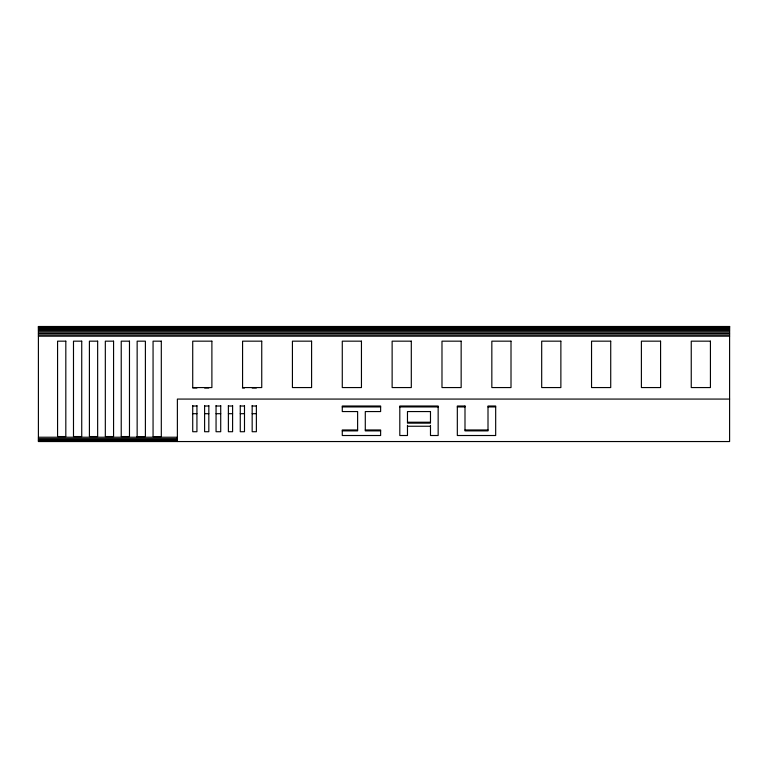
<?xml version="1.0" encoding="UTF-8"?>
<svg xmlns="http://www.w3.org/2000/svg" width="768" height="768" viewBox="0 0 768 768"><rect width="100%" height="100%" fill="white"/><g stroke="black" fill="none" stroke-linecap="round" stroke-linejoin="round"><path stroke-width="1.15" d="M729.6 326.496L38.4 326.496L38.4 441.542L729.6 441.542L729.6 326.458M38.4 326.65L729.6 326.65M38.4 327.062L729.6 327.062M38.4 327.696L729.6 327.696M38.4 328.522L729.6 328.522M38.4 329.539L729.6 329.539M38.4 330.71L729.6 330.71M38.4 332.016L729.6 332.016M38.4 333.427L729.6 333.427M38.4 334.915L729.6 334.915M38.4 336.182L729.6 336.182M192.72 387.984L196.934 387.984M204.605 387.984L208.829 387.984M242.381 387.984L244.493 387.984M252.163 387.984L256.378 387.984M729.6 399.072L177.379 399.072L177.379 441.542M192.72 406.013L196.934 406.013M204.605 406.013L208.829 406.013M216.058 406.013L220.714 406.013M228.384 406.013L232.598 406.013M240.269 406.013L244.493 406.013M252.163 406.013L256.378 406.013M342.278 406.934L380.63 406.934M399.802 406.934L438.154 406.934M457.325 406.934L464.995 406.934M488.006 406.934L495.677 406.934M192.72 413.693L196.934 413.693M204.605 413.693L208.829 413.693M216.058 413.693L220.714 413.693M228.384 413.693L232.598 413.693M240.269 413.693L244.493 413.693M252.163 413.693L256.378 413.693M407.472 422.227L430.483 422.227M407.472 426.25L430.483 426.25M357.619 429.965L342.278 429.965L342.278 435.514L380.63 435.514L380.63 429.965L365.29 429.965M464.995 429.965L488.006 429.965M342.278 430.877L357.619 430.877L357.619 411.562L342.278 411.562L342.278 406.013L380.63 406.013L380.63 411.562L365.29 411.562L365.29 430.877L380.63 430.877M137.146 436.589L145.392 436.589L145.392 341.165L137.146 341.165L137.146 437.232M38.4 437.232L177.379 437.232M38.4 438.662L177.379 438.662M38.4 439.622L177.379 439.622M38.4 440.582L177.379 440.582M38.4 441.062L177.379 441.062M430.483 425.328L430.483 435.514L438.154 435.514L438.154 406.013L399.802 406.013L399.802 435.514L407.472 435.514L407.472 425.328M256.378 405.514L256.378 431.722L252.163 431.722L252.163 405.514M244.493 405.514L244.493 431.722L240.269 431.722L240.269 405.514M232.598 405.514L232.598 431.722L228.384 431.722L228.384 405.514M220.714 405.514L220.714 431.722L216.058 431.722L216.058 405.514M208.829 405.514L208.829 431.722L204.605 431.722L204.605 405.514M196.934 405.514L196.934 431.722L192.72 431.722L192.72 405.514M65.818 341.165L57.571 341.165L57.571 436.55L65.818 436.55L65.818 341.165M81.734 341.165L73.488 341.165L73.488 436.55L81.734 436.55L81.734 341.165M97.651 341.165L89.405 341.165L89.405 436.55L97.651 436.55L97.651 341.165M113.568 341.165L105.322 341.165L105.322 436.55L113.568 436.55L113.568 341.165M129.475 341.165L121.229 341.165L121.229 436.55L129.475 436.55L129.475 341.165M161.309 341.165L153.062 341.165L153.062 436.589L161.309 436.589L161.309 341.165M211.891 341.165L192.72 341.165L192.72 387.562L211.891 387.562L211.891 341.165M261.744 341.165L242.573 341.165L242.573 387.562L261.744 387.562L261.744 341.165M311.597 341.165L292.426 341.165L292.426 387.562L311.597 387.562L311.597 341.165M361.45 341.165L342.278 341.165L342.278 387.562L361.45 387.562L361.45 341.165M411.302 341.165L392.131 341.165L392.131 387.562L411.302 387.562L411.302 341.165M461.155 341.165L441.984 341.165L441.984 387.562L461.155 387.562L461.155 341.165M511.008 341.165L491.837 341.165L491.837 387.562L511.008 387.562L511.008 341.165M560.87 341.165L541.69 341.165L541.69 387.562L560.87 387.562L560.87 341.165M610.723 341.165L591.542 341.165L591.542 387.562L610.723 387.562L610.723 341.165M660.576 341.165L641.395 341.165L641.395 387.562L660.576 387.562L660.576 341.165M710.429 341.165L691.248 341.165L691.248 387.562L710.429 387.562L710.429 341.165M464.995 406.013L457.325 406.013L457.325 435.514L495.677 435.514L495.677 406.013L488.006 406.013L488.006 430.877L464.995 430.877L464.995 406.013M430.483 411.562L407.472 411.562L407.472 423.149L430.483 423.149L430.483 411.562"/></g></svg>
